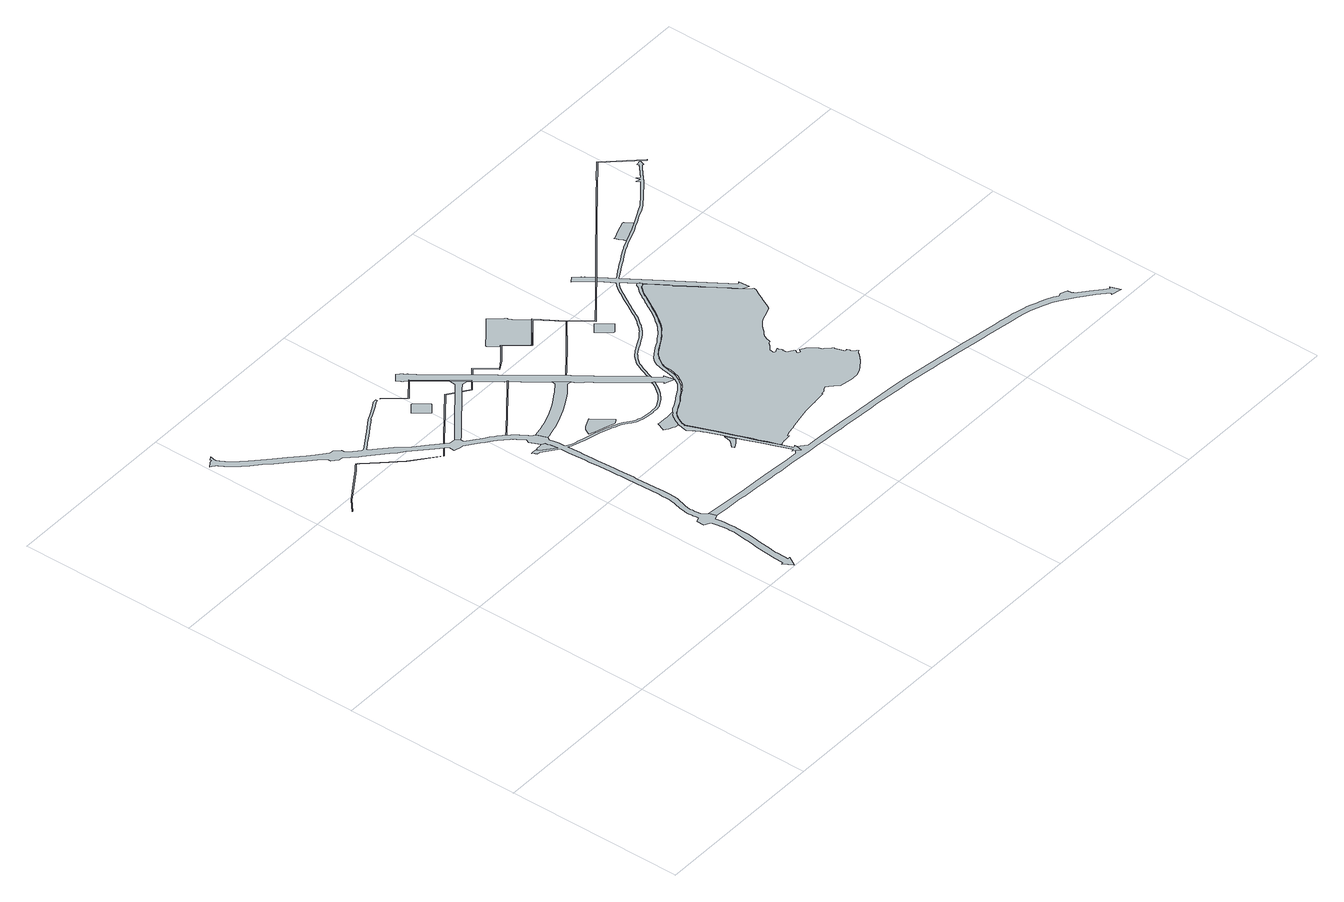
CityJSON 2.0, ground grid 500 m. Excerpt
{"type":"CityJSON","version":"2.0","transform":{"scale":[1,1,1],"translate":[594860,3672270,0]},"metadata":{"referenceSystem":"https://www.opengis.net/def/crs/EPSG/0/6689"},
"CityObjects":{
"object1":{"type":"GenericCityObject","attributes":{"name":"内町・御船山線","function":"3011","validFromType":"3","custodian":"武雄市","notificationNumber":"-","finalNotificationDate":"0001-01-01","finalNotificationNumber":"-","prefecture":"41","city":"41206","length":1340,"width":16},"geometry":[{"type":"MultiSurface","lod":"1","boundaries":[[[0,1,2,3,4,5,6,7,8,9,10,11,12,13,14,15,16,17,18,19,20,21,22,23,24,25,26,27,28,29,30,31,32,33,34,35,36,37,38,39,40,41,42,43,44,45,46,47,48,49,50,51,52,53,54,55,56,57,58,59,60,61,62,63,64,65,66,67,68,69,70,71,72,73,74,75,76,77,78,79,80,81,82,83,84,85,86,87,88,89,90,91,92,93,94,95,96,97,98,99,100,101,102,103,104,105,106,107,108,109,110,111,112,113,114,115,116,117,118,119,120,121,122,123,124,125,126,127,128,129,130,131,132,133,134,135,136,137,138,139,140,141,142,143,144,145,146,147,148,149,150,151,152,153,154,155,156,157,158,159,160,161,162,163,164,165,166,167,168,169,170,171,172,173,174,175,176,177,178,179,180,181,182,183,184,185,186,187,188,189,190,191,192,193,194,195,196,197,198,199,200,201,202,203,204,205,206,207,208,209,210,211,212,213,214,215,216,217,218,219,220,221,222,223,224,225,226,227,228,229,230,231,232,233,234,235,236,237,238,239,240,241,242,243,244,245,246,247,248,249,250,251,252,253,254,255,256,257,258,259,260,261,262,263,264,265,266,267,268,269,270,271,272,273,274,275,276,277,278,279,280,281,282,283,284,285,286,287,288,289,290,291,292,293,294,295,296,297,298,299,300,301,302,303,304,305,306,307,308,309,310,311,312,313,314,315,316,317,318,319,320,321,322,323,324,325,326,327,328,329,330,331,332,333,334,335,336,337,338,339,340,341,342,343,344,345,346,347,348,349,350,351,352,353,354,355,356,357,358,359,360,361,362,363,364,365,366,367,368,369,370,371,372,373,374,375,376,377,378,379,380,381,382,383,384]]]}]},
"object2":{"type":"GenericCityObject","attributes":{"name":"筈町緑地","function":"3022","validFromType":"3","custodian":"武雄市","notificationNumber":"-","finalNotificationDate":"0001-01-01","finalNotificationNumber":"-","nominalArea":0.09,"prefecture":"41","city":"41206"},"geometry":[{"type":"MultiSurface","lod":"1","boundaries":[[[385,73,72,71,386,70,69,68,67,387,388,389,390,391,392,393,394,395,396,397,398,399,400,401]]]}]},
"object3":{"type":"GenericCityObject","attributes":{"name":"武雄川河畔歩行者専用","function":"3011","validFromType":"3","custodian":"武雄市","notificationNumber":"-","finalNotificationDate":"0001-01-01","finalNotificationNumber":"-","prefecture":"41","city":"41206","length":1240,"width":6},"geometry":[{"type":"MultiSurface","lod":"1","boundaries":[[[89,88,87,86,85,84,83,82,81,80,79,78,77,76,75,74,73,72,71,70,69,68,67,387,389,90]]]}]},
"object4":{"type":"GenericCityObject","attributes":{"name":"7号支線","function":"3041","validFromType":"3","custodian":"武雄市","notificationNumber":"-","finalNotificationDate":"0001-01-01","finalNotificationNumber":"-","prefecture":"41","city":"41206","number":"1-8"},"geometry":[{"type":"MultiSurface","lod":"1","boundaries":[[[402,403,404,405,406,407,408,409,410]]]}]},
"object5":{"type":"GenericCityObject","attributes":{"name":"一の坪公園","function":"3021","validFromType":"3","custodian":"武雄市","notificationNumber":"-","finalNotificationDate":"0001-01-01","finalNotificationNumber":"-","nominalArea":0.17,"prefecture":"41","city":"41206","note":"街区公園"},"geometry":[{"type":"MultiSurface","lod":"1","boundaries":[[[411,412,413,414,415,416,417]]]}]},
"object6":{"type":"GenericCityObject","attributes":{"name":"高橋・武雄線","function":"3011","validFromType":"3","custodian":"武雄市","notificationNumber":"-","finalNotificationDate":"0001-01-01","finalNotificationNumber":"-","prefecture":"41","city":"41206","length":4020,"width":16},"geometry":[{"type":"MultiSurface","lod":"1","boundaries":[[[418,419,420,421,422,314,313,423,424,425,426,427,428,429,430,431,432,433]]]}]},
"object7":{"type":"GenericCityObject","attributes":{"name":"6号支線","function":"3041","validFromType":"3","custodian":"武雄市","notificationNumber":"-","finalNotificationDate":"0001-01-01","finalNotificationNumber":"-","prefecture":"41","city":"41206","number":"1-7"},"geometry":[{"type":"MultiSurface","lod":"1","boundaries":[[[434,435,436,437,438,439,440,410,409,408,441,442]]]}]},
"object8":{"type":"GenericCityObject","attributes":{"name":"10号支線","function":"3041","validFromType":"3","custodian":"武雄市","notificationNumber":"-","finalNotificationDate":"0001-01-01","finalNotificationNumber":"-","prefecture":"41","city":"41206","number":"1-11"},"geometry":[{"type":"MultiSurface","lod":"1","boundaries":[[[443,444,445,446,447,448,449,450,451,452]]]}]},
"object9":{"type":"GenericCityObject","attributes":{"name":"黒尾町公園","function":"3021","validFromType":"3","custodian":"武雄市","notificationNumber":"-","finalNotificationDate":"0001-01-01","finalNotificationNumber":"-","nominalArea":0.25,"prefecture":"41","city":"41206","note":"街区公園"},"geometry":[{"type":"MultiSurface","lod":"1","boundaries":[[[453,454,455,456,457,458,459,460,461,462,463,464,465,466,467,468,469,470,471]]]}]},
"object10":{"type":"GenericCityObject","attributes":{"name":"武雄・北方線","function":"3011","validFromType":"3","custodian":"武雄市","notificationNumber":"-","finalNotificationDate":"0001-01-01","finalNotificationNumber":"-","prefecture":"41","city":"41206","length":4820,"width":30},"geometry":[{"type":"MultiSurface","lod":"1","boundaries":[[[472,473,474,475,476,477,478,479,480,481,482,483,484,485,486,487,488,489,292,291,490,491,492,493,494,495,496,497,498,499,500,501,502]]]}]},
"object11":{"type":"GenericCityObject","attributes":{"name":"白岩運動公園","function":"3021","validFromType":"3","custodian":"武雄市","notificationNumber":"-","finalNotificationDate":"0001-01-01","finalNotificationNumber":"-","nominalArea":19.04,"prefecture":"41","city":"41206","note":"運動公園"},"geometry":[{"type":"MultiSurface","lod":"1","boundaries":[[[503,504,505,506,507,508,509,510,511,512,513,514,515,516]]]}]},
"object12":{"type":"GenericCityObject","attributes":{"name":"白岩運動公園","function":"3021","validFromType":"3","custodian":"武雄市","notificationNumber":"-","finalNotificationDate":"0001-01-01","finalNotificationNumber":"-","nominalArea":19.04,"prefecture":"41","city":"41206","note":"運動公園"},"geometry":[{"type":"MultiSurface","lod":"1","boundaries":[[[517,518,519,520,521,522,523,524,525,526,527,528,529,530,531,532,533,534,535,536,537,538,539,540,541,542,543,544,545,546]]]}]},
"object13":{"type":"GenericCityObject","attributes":{"name":"天神崎・白岩線","function":"3011","validFromType":"3","custodian":"武雄市","notificationNumber":"-","finalNotificationDate":"0001-01-01","finalNotificationNumber":"-","prefecture":"41","city":"41206","length":650,"width":24},"geometry":[{"type":"MultiSurface","lod":"1","boundaries":[[[547,548,549,550,551,552,553,554,555,556,557,558,559,560,561,433,432,562,563,564,565,566,567,568,502,501,569,570,571,572,573,574,575,576,577,578,579,247,246,580,581,582,583,584,585,586,587,588,589,590,591,592,593,594,595,596,597,598,599,600,601,602,603,604,605,606,607,608,609,610,611,612,613,614,615,616,617,618,619,620,621,622,623,624,625,626]]]}]},
"object14":{"type":"GenericCityObject","attributes":{"name":"5号支線","function":"3041","validFromType":"3","custodian":"武雄市","notificationNumber":"-","finalNotificationDate":"0001-01-01","finalNotificationNumber":"-","prefecture":"41","city":"41206","number":"1-6"},"geometry":[{"type":"MultiSurface","lod":"1","boundaries":[[[627,628,629,630]]]}]},
"object15":{"type":"GenericCityObject","attributes":{"name":"4号支線","function":"3041","validFromType":"3","custodian":"武雄市","notificationNumber":"-","finalNotificationDate":"0001-01-01","finalNotificationNumber":"-","prefecture":"41","city":"41206","number":"1-5"},"geometry":[{"type":"MultiSurface","lod":"1","boundaries":[[[631,632,434,442,628,627,633,634,635,636,637,638]]]}]},
"object16":{"type":"GenericCityObject","attributes":{"name":"富岡雨水幹線","function":"3041","validFromType":"3","custodian":"武雄市","notificationNumber":"-","finalNotificationDate":"0001-01-01","finalNotificationNumber":"-","prefecture":"41","city":"41206","number":1},"geometry":[{"type":"MultiSurface","lod":"1","boundaries":[[[639,640,641,642,643,644,645,646,647,648,649,650,651,652,653,654,655,656,657,658,659,660,661,662,663,664,665,666,667,668,452,451,669,670,671,672,673,674,675,676,677,678,679,680,681,682,683,684,685,686,687,688,689,690,691,692,693,694,695,696,697,698,699,700,701,702,703,704,705,706,707,708,635,634]]]}]},
"object17":{"type":"GenericCityObject","attributes":{"name":"天神崎公園","function":"3021","validFromType":"3","custodian":"武雄市","notificationNumber":"-","finalNotificationDate":"0001-01-01","finalNotificationNumber":"-","nominalArea":1.08,"prefecture":"41","city":"41206","note":"近隣公園"},"geometry":[{"type":"MultiSurface","lod":"1","boundaries":[[[709,710,711,712,713,714,715,716,717,718,719,720,721,722,723,724,725,726,727,728,729,730,731,732,733,734,735,736,737,738]]]}]},
"object18":{"type":"GenericCityObject","attributes":{"name":"白石線","function":"3011","validFromType":"3","custodian":"武雄市","notificationNumber":"-","finalNotificationDate":"0001-01-01","finalNotificationNumber":"-","prefecture":"41","city":"41206","length":850,"width":10},"geometry":[{"type":"MultiSurface","lod":"1","boundaries":[[[739,740,741,742,743,744,745,746,747,748,749,750,751,752,753,754,755,756,757,758,759,760,761,762,763,764,765,766,767,768,769,770,771,772,773,774,775,776,777,778,779,780,781,782,783,784,785,786,787,788,789,790,791,583,792,793,794,795,796,797,798,799,800,536,534,530,528,526,525,801,802,803,804,805,806,807,808,809,810,811,812,813,814,815,816,817,818,819,820,821,822,823,824,825,826,827,828,829,830,831,832,833,834,835,836,837,838,839,840,841,842,843,844,845,846,847,848,849,850,851,852,853,854,855,856,857,858,859,860,861,862,863,864,865,866,867,868,869,870,871,872,873,874,875,876,877,878,879,880,881,882,883,884,885,886,887,888,889,890,891,892,893,894,895,896,897,898,899,900,901,902,903,904,905,906,907,908,909,910,911,912,913,914,915,916,917,918,919,920,921,922,923,924,925,926,927,928,929,930]]]}]},
"object19":{"type":"GenericCityObject","attributes":{"name":"五反田公園","function":"3021","validFromType":"3","custodian":"武雄市","notificationNumber":"-","finalNotificationDate":"0001-01-01","finalNotificationNumber":"-","nominalArea":0.16,"prefecture":"41","city":"41206","note":"街区公園"},"geometry":[{"type":"MultiSurface","lod":"1","boundaries":[[[931,932,933,934,935,936,937,938,939]]]}]},
"object20":{"type":"GenericCityObject","attributes":{"name":"白岩運動公園","function":"3021","validFromType":"3","custodian":"武雄市","notificationNumber":"-","finalNotificationDate":"0001-01-01","finalNotificationNumber":"-","nominalArea":19.04,"prefecture":"41","city":"41206","note":"運動公園"},"geometry":[{"type":"MultiSurface","lod":"1","boundaries":[[[940,941,942,943,944,945,946,947,948,949,950,951,952,953,954,955,956,957,958,959,960,961,962,963,964,965,966,967,968,969,970,971,972,973,974,975,976,977,978,979,980,981,982,983,984,985,986,987,988,989,990,991,992,993,994,995,996,997,998,999,1000,1001,1002,1003,1004,1005,1006,1007,1008,1009,1010,1011,1012,1013,1014,1015,1016,1017,1018,1019,1020,1021,1022,1023,1024,1025,1026,1027,1028,1029,1030,1031,1032,1033,1034,1035,1036,1037,1038,1039,1040,1041,1042,1043,1044,1045,1046,1047,1048,1049,1050,1051,1052,1053,1054,1055,1056,1057,1058,1059,1060,1061,1062,1063,1064,1065,1066,1067,1068,1069,1070,1071,1072,1073,1074,1075,1076,1077,1078,1079,1080,1081,1082,1083,1084,1085,1086,1087,1088,1089,1090,1091,1092,1093,1094,1095,1096,1097,1098,1099,1100,1101,1102,1103,1104,1105,1106,1107,1108,1109,1110,1111,1112,1113,1114,1115,1116,1117,1118,1119,1120,1121,1122,1123,1124,1125,1126,1127,1128,1129,1130,1131,1132,1133,1134,1135,1136,1137,1138,1139,1140,1141,1142,1143,1144,1145,1146,1147,1148,1149,1150,1151,1152,1153,1154,1155,1156,1157,1158,1159,1160,1161,1162,1163,1164,1165,1166,1167,1168,1169,1170,1171,1172,1173,1174,1175,1176,1177,1178,1179,1180,1181,1182,1183,1184,1185,1186,1187,1188,1189,1190,1191,1192,1193]]]}]},
"object21":{"type":"GenericCityObject","attributes":{"name":"迎田・永島線","function":"3011","validFromType":"3","custodian":"武雄市","notificationNumber":"-","finalNotificationDate":"0001-01-01","finalNotificationNumber":"-","prefecture":"41","city":"41206","length":2040,"width":20},"geometry":[{"type":"MultiSurface","lod":"1","boundaries":[[[1194,1195,1196,1197,1198,1199,178,177,1200,1201,1202,1203,1204,1205,1206,1207,1208,1209,1210,1211,1212,1213,1214,1215,1216,1217,1218,1219,1220,1221,1222,1223,1224,1225,1226,1227,1228,1229,1230,1231,1232,1233,1234,1235,1236,1237,1238,1239,1240,1241,1242,1243,1244,1245,1246,1247,1248,1249,1250,1251,1252,1253,1254,1255,1256,1257,1258,1259,1260,1261,1262,1263,1264,1265,1266,1267,1268,1269,1270,1271,1272,1273,1274,1275,1276,1277,1278,1279,1280,1281,1282,1283,1284,1285,1286,1287,1288,1289,1290,1291,1292,1293,1294,1295,1296,1297,1298,1299,823,822,821,1300,1301]]]}]},
"object22":{"type":"GenericCityObject","attributes":{"name":"武内・永島線","function":"3011","validFromType":"3","custodian":"武雄市","notificationNumber":"-","finalNotificationDate":"0001-01-01","finalNotificationNumber":"-","prefecture":"41","city":"41206","length":2180,"width":18},"geometry":[{"type":"MultiSurface","lod":"1","boundaries":[[[1302,1303,1304,1305,1306,1307,1308,1309,1310,1311,1312,1313,1314,1315,1316,1317,1318,1319,1320,1321,1322,1323,1324,1325,1326,1327,1328,1329,1330,1331,1332,1333,1334,1335,1336,1337,1338,1339,1340,1341,1342,1343,1344,1345,1346,1347,1348,1349,1350,1351,1352,1353,1354,1355,1356,1357,1358,1359,1360,1361,1362,1363,1364,1365,1366,1367,1368,1369,1370,1371,1372,1373,1374,1375,1376,1377,1378,1379,1380,1381,1382,1383,1384,1385,1386,1387,1388,1389,1390,1391,1392,1393,1394,1395,1396,1397,1398,1399,1400,1401,1402,1403,1404,1405,1406,1407,1408,1409,1410,1411,1412,589,588,1413,1414,1415,1416,1417,1418,1419,1420,1421,1422,1423,1424,1425,1426,1427,1428,1429,1430,1431,1432,1433,1434,1435,1436,1437,1438,1439,1440,1441,1442,1443,1444,1445,1446,1447,1448,1449,1450,1451,1452,1453,1454,1455,1456,1457,1458,1459,1460,1461,1462,1463,1464,1465,1466,1467,930,929,927,926,1468,1469,1470,1471,1472,1473,1474,1475,1476,1477,1478,1479,1480,1481,1482,1483,1484,1485,1486,1487,1488,1489,1490,1491,1492,1493,1494,1495,1496,1497,1498,1499,1500,1501,1502,1503,1504,1505,1506,1507,1508,1509,1510,1511,1512,1513,1514,1515,1516,1517,1518,1519,1520,1521,1522]]]}]},
"object23":{"type":"GenericCityObject","attributes":{"name":"杉橋公園","function":"3021","validFromType":"3","custodian":"武雄市","notificationNumber":"-","finalNotificationDate":"0001-01-01","finalNotificationNumber":"-","nominalArea":0.2,"prefecture":"41","city":"41206","note":"街区公園"},"geometry":[{"type":"MultiSurface","lod":"1","boundaries":[[[1523,1524,1326,1325,1324,1322,1321,1525,1526,1527,1528,1529,1530,1531]]]}]}
},
"vertices":[
[31,1355,0],[34,1351,0],[28,1350,0],[27,1350,0],[26,1350,0],[24,1349,0],[22,1348,0],[21,1347,0],[9,1339,0],[19,1334,0],[20,1333,0],[21,1332,0],[22,1331,0],[23,1330,0],[25,1326,0],[33,1313,0],[43,1299,0],[51,1289,0],[58,1281,0],[73,1266,0],[95,1245,0],[115,1225,0],[142,1200,0],[174,1169,0],[191,1152,0],[209,1134,0],[209,1124,0],[224,1110,0],[235,1109,0],[247,1097,0],[249,1095,0],[253,1091,0],[258,1087,0],[263,1081,0],[269,1076,0],[277,1069,0],[293,1053,0],[319,1029,0],[333,1016,0],[345,1008,0],[349,1004,0],[360,994,0],[391,964,0],[401,955,0],[426,931,0],[426,915,0],[444,909,0],[451,908,0],[486,883,0],[496,875,0],[517,859,0],[520,857,0],[523,854,0],[525,852,0],[528,849,0],[531,846,0],[536,842,0],[539,838,0],[542,835,0],[545,832,0],[547,829,0],[550,826,0],[552,822,0],[555,818,0],[560,810,0],[565,801,0],[561,792,0],[574,764,0],[583,758,0],[584,752,0],[586,747,0],[587,737,0],[588,731,0],[589,726,0],[589,724,0],[581,729,0],[552,753,0],[551,753,0],[552,754,0],[551,756,0],[551,757,0],[551,758,0],[550,759,0],[549,759,0],[548,760,0],[547,761,0],[546,761,0],[545,761,0],[544,761,0],[543,761,0],[542,761,0],[533,761,0],[536,758,0],[538,756,0],[538,755,0],[538,754,0],[538,753,0],[539,752,0],[539,751,0],[540,750,0],[541,749,0],[541,748,0],[542,748,0],[544,748,0],[545,748,0],[546,748,0],[547,748,0],[548,748,0],[577,725,0],[589,716,0],[590,692,0],[592,672,0],[593,644,0],[594,630,0],[595,611,0],[597,584,0],[598,565,0],[598,547,0],[599,539,0],[600,518,0],[601,493,0],[602,447,0],[603,425,0],[603,412,0],[603,401,0],[603,395,0],[601,385,0],[600,377,0],[599,372,0],[598,368,0],[594,353,0],[592,345,0],[591,335,0],[590,328,0],[590,325,0],[590,321,0],[590,317,0],[591,313,0],[591,308,0],[592,299,0],[593,293,0],[580,287,0],[579,267,0],[597,257,0],[598,250,0],[602,226,0],[603,212,0],[604,204,0],[604,197,0],[604,193,0],[604,186,0],[603,181,0],[600,160,0],[598,140,0],[596,127,0],[594,113,0],[587,53,0],[587,36,0],[587,28,0],[582,28,0],[597,2,0],[612,28,0],[606,28,0],[607,59,0],[607,70,0],[609,89,0],[612,111,0],[615,131,0],[618,149,0],[619,160,0],[620,178,0],[620,190,0],[620,206,0],[619,221,0],[618,236,0],[617,248,0],[615,260,0],[628,265,0],[621,284,0],[608,297,0],[607,308,0],[606,316,0],[606,324,0],[606,329,0],[606,334,0],[607,339,0],[608,346,0],[611,355,0],[616,373,0],[618,379,0],[619,391,0],[620,405,0],[619,423,0],[618,447,0],[617,470,0],[616,502,0],[616,512,0],[615,532,0],[614,556,0],[613,568,0],[612,598,0],[610,618,0],[610,636,0],[608,663,0],[608,671,0],[607,691,0],[606,708,0],[615,702,0],[618,701,0],[628,698,0],[637,695,0],[651,691,0],[669,687,0],[690,681,0],[695,680,0],[716,673,0],[723,670,0],[728,669,0],[737,664,0],[750,659,0],[759,653,0],[772,644,0],[773,643,0],[783,637,0],[787,635,0],[792,633,0],[802,630,0],[810,628,0],[818,627,0],[824,627,0],[834,626,0],[842,627,0],[850,627,0],[863,629,0],[873,635,0],[878,638,0],[884,641,0],[890,645,0],[895,649,0],[898,653,0],[903,658,0],[910,666,0],[916,674,0],[922,683,0],[928,693,0],[929,695,0],[929,696,0],[923,698,0],[922,695,0],[917,686,0],[911,677,0],[905,670,0],[899,662,0],[894,657,0],[891,654,0],[886,650,0],[881,646,0],[875,643,0],[870,640,0],[861,635,0],[850,633,0],[842,633,0],[834,632,0],[824,633,0],[818,633,0],[811,634,0],[803,636,0],[794,639,0],[790,640,0],[786,642,0],[777,648,0],[775,649,0],[762,658,0],[753,664,0],[740,670,0],[730,674,0],[725,676,0],[718,679,0],[697,685,0],[692,687,0],[671,692,0],[653,697,0],[639,701,0],[630,703,0],[620,706,0],[618,707,0],[605,715,0],[605,722,0],[604,734,0],[602,746,0],[599,759,0],[605,768,0],[593,796,0],[584,801,0],[582,804,0],[580,809,0],[577,813,0],[575,817,0],[570,824,0],[568,827,0],[561,837,0],[556,843,0],[551,848,0],[544,856,0],[542,858,0],[537,863,0],[532,867,0],[528,870,0],[518,878,0],[510,884,0],[499,892,0],[491,899,0],[466,918,0],[466,926,0],[456,938,0],[441,939,0],[414,964,0],[404,974,0],[373,1003,0],[356,1019,0],[347,1032,0],[344,1035,0],[314,1063,0],[296,1080,0],[297,1084,0],[299,1085,0],[314,1095,0],[315,1096,0],[320,1099,0],[322,1100,0],[332,1106,0],[349,1117,0],[366,1128,0],[383,1139,0],[386,1141,0],[390,1143,0],[393,1146,0],[400,1149,0],[431,1164,0],[436,1167,0],[448,1175,0],[456,1176,0],[456,1177,0],[456,1178,0],[455,1179,0],[456,1180,0],[456,1181,0],[448,1181,0],[445,1180,0],[436,1174,0],[428,1169,0],[405,1158,0],[391,1151,0],[387,1149,0],[362,1133,0],[349,1124,0],[332,1113,0],[319,1105,0],[292,1088,0],[288,1088,0],[287,1089,0],[280,1096,0],[271,1104,0],[256,1118,0],[257,1128,0],[243,1143,0],[242,1143,0],[231,1143,0],[204,1167,0],[188,1182,0],[154,1213,0],[127,1238,0],[107,1258,0],[85,1279,0],[71,1294,0],[64,1301,0],[57,1310,0],[48,1323,0],[41,1335,0],[38,1340,0],[38,1341,0],[38,1343,0],[37,1344,0],[37,1345,0],[41,1361,0],
[589,722,0],[586,742,0],[565,762,0],[557,762,0],[552,761,0],[541,761,0],[546,756,0],[550,752,0],[556,748,0],[560,744,0],[565,740,0],[570,736,0],[574,733,0],[578,730,0],[580,728,0],[585,725,0],[587,723,0],
[558,816,0],[567,801,0],[580,767,0],[582,768,0],[569,802,0],[560,817,0],[540,844,0],[539,843,0],[538,843,0],
[502,1044,0],[527,1064,0],[528,1067,0],[516,1083,0],[500,1104,0],[497,1104,0],[472,1084,0],
[622,1067,0],[581,1035,0],[541,1004,0],[531,997,0],[483,959,0],[476,933,0],[506,957,0],[541,984,0],[551,992,0],[554,993,0],[591,1022,0],[599,1029,0],[614,1041,0],[632,1054,0],[649,1052,0],[624,1084,0],
[710,977,0],[610,899,0],[539,845,0],[496,879,0],[452,913,0],[451,911,0],[495,878,0],[611,898,0],[711,975,0],
[626,1087,0],[565,1166,0],[512,1125,0],[468,1177,0],[467,1176,0],[511,1122,0],[564,1163,0],[624,1086,0],[657,1044,0],[659,1045,0],
[739,708,0],[720,733,0],[707,727,0],[697,723,0],[693,721,0],[691,720,0],[689,718,0],[687,716,0],[685,714,0],[682,709,0],[676,698,0],[677,697,0],[698,690,0],[719,683,0],[737,677,0],[746,673,0],[749,674,0],[755,678,0],[759,681,0],
[773,879,0],[749,861,0],[736,853,0],[723,845,0],[715,840,0],[707,835,0],[692,828,0],[687,826,0],[677,821,0],[667,817,0],[655,813,0],[643,808,0],[632,805,0],[623,803,0],[616,801,0],[611,800,0],[606,799,0],[603,798,0],[611,769,0],[626,773,0],[653,780,0],[671,787,0],[692,795,0],[705,801,0],[727,812,0],[747,824,0],[763,834,0],[778,845,0],[791,855,0],[802,854,0],[775,889,0],
[855,390,0],[868,397,0],[880,407,0],[883,407,0],[882,411,0],[875,429,0],[873,435,0],[872,434,0],[870,423,0],[868,416,0],[863,409,0],[859,403,0],[852,397,0],[853,396,0],
[801,568,0],[799,566,0],[811,559,0],[815,557,0],[822,554,0],[827,551,0],[830,550,0],[837,549,0],[842,558,0],[848,570,0],[850,573,0],[851,576,0],[853,578,0],[854,580,0],[856,582,0],[857,583,0],[859,585,0],[861,586,0],[862,587,0],[865,589,0],[864,590,0],[860,589,0],[852,589,0],[844,588,0],[832,589,0],[822,589,0],[811,589,0],[810,590,0],[808,585,0],[802,572,0],
[562,1203,0],[553,1196,0],[543,1188,0],[547,1183,0],[548,1181,0],[549,1179,0],[550,1177,0],[551,1175,0],[553,1173,0],[554,1172,0],[556,1171,0],[559,1167,0],[569,1155,0],[595,1121,0],[603,1111,0],[659,1038,0],[672,1022,0],[677,1015,0],[704,980,0],[711,972,0],[729,948,0],[747,925,0],[807,847,0],[818,833,0],[822,828,0],[833,815,0],[836,810,0],[850,792,0],[868,768,0],[878,756,0],[896,732,0],[912,712,0],[922,698,0],[938,684,0],[943,677,0],[938,673,0],[966,663,0],[961,692,0],[956,688,0],[951,694,0],[938,712,0],[939,715,0],[935,721,0],[933,723,0],[923,737,0],[900,766,0],[877,795,0],[855,824,0],[851,829,0],[821,869,0],[794,904,0],[777,925,0],[771,934,0],[764,942,0],[753,956,0],[731,984,0],[713,1009,0],[697,1029,0],[689,1039,0],[679,1053,0],[668,1067,0],[642,1099,0],[622,1125,0],[614,1136,0],[593,1164,0],[586,1173,0],[584,1175,0],[583,1176,0],[582,1177,0],[581,1179,0],[581,1181,0],[581,1183,0],[575,1188,0],[575,1190,0],[574,1192,0],[572,1194,0],[571,1195,0],[570,1196,0],[569,1195,0],[566,1198,0],
[799,865,0],[798,863,0],[880,757,0],[882,759,0],
[663,1041,0],[662,1039,0],[893,937,0],[976,1003,0],[975,1005,0],[892,939,0],[798,866,0],[713,976,0],
[977,1003,0],[1020,948,0],[1083,997,0],[1158,1056,0],[1239,1120,0],[1316,1180,0],[1402,1247,0],[1492,1317,0],[1573,1228,0],[1575,1230,0],[1492,1320,0],[1438,1278,0],[1436,1276,0],[1400,1248,0],[1315,1181,0],[1237,1121,0],[1156,1057,0],[1148,1051,0],[1147,1050,0],[1082,998,0],[1021,951,0],[978,1004,0],[930,1075,0],[928,1073,0],[853,1013,0],[806,1073,0],[759,1036,0],[735,1020,0],[695,1071,0],[693,1073,0],[632,1024,0],[576,1063,0],[518,1019,0],[441,960,0],[394,922,0],[329,974,0],[323,980,0],[279,1027,0],[244,1063,0],[241,1067,0],[239,1068,0],[237,1070,0],[230,1065,0],[217,1055,0],[151,1012,0],[151,1011,0],[149,1010,0],[125,994,0],[91,965,0],[93,964,0],[126,993,0],[152,1010,0],[219,1054,0],[231,1063,0],[237,1068,0],[243,1062,0],[277,1025,0],[321,978,0],[328,972,0],[394,920,0],[442,958,0],[520,1018,0],[576,1060,0],[632,1022,0],[693,1070,0],[734,1018,0],[761,1034,0],[806,1070,0],[853,1011,0],[929,1072,0],
[863,1162,0],[810,1121,0],[791,1107,0],[782,1100,0],[782,1097,0],[802,1072,0],[805,1075,0],[807,1074,0],[812,1068,0],[816,1063,0],[828,1047,0],[841,1031,0],[846,1024,0],[851,1018,0],[852,1017,0],[854,1017,0],[866,1026,0],[890,1045,0],[927,1074,0],[925,1076,0],[915,1089,0],[908,1098,0],[902,1105,0],[899,1109,0],[898,1112,0],[897,1116,0],[895,1121,0],[894,1123,0],[891,1128,0],[887,1131,0],
[1193,957,0],[1192,957,0],[1190,957,0],[1189,957,0],[1188,956,0],[1188,955,0],[1187,954,0],[1186,953,0],[1186,952,0],[1186,951,0],[1185,950,0],[1184,948,0],[1181,944,0],[1175,937,0],[1171,933,0],[1168,929,0],[1166,925,0],[1161,918,0],[1160,916,0],[1158,912,0],[1157,910,0],[1151,900,0],[1150,899,0],[1148,894,0],[1142,885,0],[1140,881,0],[1138,877,0],[1132,866,0],[1130,864,0],[1127,858,0],[1119,847,0],[1116,843,0],[1112,838,0],[1101,824,0],[1094,816,0],[1088,811,0],[1081,805,0],[1075,800,0],[1069,796,0],[1058,789,0],[1049,783,0],[1041,779,0],[1030,773,0],[1011,762,0],[1007,759,0],[1000,754,0],[993,748,0],[987,739,0],[984,732,0],[980,720,0],[978,707,0],[975,692,0],[970,672,0],[962,654,0],[956,646,0],[949,640,0],[940,633,0],[913,618,0],[908,614,0],[901,610,0],[889,603,0],[877,598,0],[839,552,0],[833,522,0],[837,516,0],[842,508,0],[844,506,0],[845,504,0],[849,497,0],[854,486,0],[859,477,0],[863,465,0],[873,439,0],[877,430,0],[884,412,0],[892,390,0],[900,369,0],[910,344,0],[921,315,0],[931,291,0],[938,274,0],[931,272,0],[937,267,0],[948,258,0],[951,274,0],[951,280,0],[945,277,0],[936,301,0],[929,317,0],[922,336,0],[911,363,0],[898,399,0],[890,418,0],[882,440,0],[874,462,0],[867,481,0],[845,537,0],[846,540,0],[847,547,0],[856,565,0],[861,572,0],[862,574,0],[863,575,0],[864,576,0],[866,578,0],[869,581,0],[873,583,0],[877,585,0],[880,587,0],[888,591,0],[907,601,0],[913,605,0],[922,612,0],[936,620,0],[953,634,0],[958,638,0],[962,643,0],[963,645,0],[966,649,0],[969,653,0],[971,655,0],[972,658,0],[974,662,0],[978,671,0],[979,673,0],[981,678,0],[982,684,0],[983,687,0],[984,692,0],[984,697,0],[987,709,0],[987,712,0],[990,718,0],[992,722,0],[994,727,0],[1000,735,0],[1003,740,0],[1006,744,0],[1008,746,0],[1012,750,0],[1016,754,0],[1020,756,0],[1021,757,0],[1029,763,0],[1035,766,0],[1053,777,0],[1059,780,0],[1066,785,0],[1075,791,0],[1081,796,0],[1086,799,0],[1091,803,0],[1095,806,0],[1102,813,0],[1105,817,0],[1106,819,0],[1112,827,0],[1118,834,0],[1122,839,0],[1126,845,0],[1132,854,0],[1134,856,0],[1138,863,0],[1146,877,0],[1150,883,0],[1154,890,0],[1159,899,0],[1164,907,0],[1167,912,0],[1169,917,0],[1175,925,0],[1180,932,0],[1184,936,0],[1186,940,0],[1189,943,0],[1190,944,0],[1191,944,0],[1193,944,0],[1194,944,0],[1195,944,0],[1196,945,0],[1197,945,0],[1198,946,0],[1198,947,0],[1199,948,0],[1199,949,0],[1200,949,0],[1201,949,0],[1198,954,0],[1198,955,0],[1197,955,0],[1194,959,0],
[1040,906,0],[1026,923,0],[1009,945,0],[985,926,0],[985,924,0],[997,908,0],[1013,888,0],[1016,887,0],[1039,905,0],
[1236,893,0],[1228,906,0],[1223,913,0],[1216,923,0],[1209,933,0],[1200,947,0],[1197,947,0],[1194,945,0],[1190,941,0],[1188,938,0],[1185,935,0],[1181,930,0],[1176,924,0],[1171,916,0],[1169,911,0],[1166,906,0],[1161,898,0],[1156,889,0],[1152,882,0],[1148,876,0],[1140,862,0],[1135,854,0],[1134,853,0],[1128,844,0],[1127,843,0],[1124,838,0],[1120,833,0],[1117,829,0],[1115,826,0],[1114,825,0],[1108,817,0],[1103,812,0],[1096,804,0],[1092,801,0],[1087,798,0],[1082,794,0],[1076,789,0],[1067,783,0],[1060,779,0],[1054,775,0],[1036,765,0],[1030,761,0],[1022,756,0],[1021,755,0],[1017,752,0],[1013,749,0],[1010,745,0],[1007,742,0],[1004,739,0],[1001,734,0],[996,726,0],[993,722,0],[992,717,0],[990,712,0],[989,709,0],[989,707,0],[989,694,0],[988,689,0],[987,683,0],[986,678,0],[984,672,0],[983,669,0],[981,664,0],[980,661,0],[977,657,0],[975,653,0],[974,651,0],[971,646,0],[968,642,0],[966,640,0],[964,638,0],[963,636,0],[961,635,0],[960,633,0],[958,632,0],[956,630,0],[954,628,0],[951,627,0],[948,625,0],[945,622,0],[942,620,0],[937,618,0],[923,610,0],[914,603,0],[911,601,0],[908,599,0],[889,589,0],[880,585,0],[878,584,0],[876,583,0],[874,581,0],[872,580,0],[871,579,0],[868,577,0],[867,576,0],[866,575,0],[864,573,0],[861,569,0],[860,567,0],[858,564,0],[852,553,0],[849,547,0],[848,537,0],[859,506,0],[868,482,0],[876,463,0],[884,441,0],[892,419,0],[899,400,0],[909,376,0],[913,363,0],[922,341,0],[924,336,0],[931,317,0],[935,307,0],[937,309,0],[952,312,0],[954,312,0],[971,314,0],[970,318,0],[983,323,0],[984,323,0],[990,324,0],[992,325,0],[996,326,0],[1000,326,0],[1005,327,0],[1007,328,0],[1012,329,0],[1017,330,0],[1022,331,0],[1028,332,0],[1029,333,0],[1060,339,0],[1062,339,0],[1070,341,0],[1104,344,0],[1108,343,0],[1108,344,0],[1114,345,0],[1116,345,0],[1121,346,0],[1135,347,0],[1145,348,0],[1145,351,0],[1154,352,0],[1155,353,0],[1158,355,0],[1160,356,0],[1161,357,0],[1169,360,0],[1184,347,0],[1186,346,0],[1195,338,0],[1196,336,0],[1197,334,0],[1208,332,0],[1220,330,0],[1236,327,0],[1255,329,0],[1257,330,0],[1269,334,0],[1280,340,0],[1298,354,0],[1310,364,0],[1316,370,0],[1322,378,0],[1329,382,0],[1325,386,0],[1317,394,0],[1316,398,0],[1316,400,0],[1314,403,0],[1313,407,0],[1307,405,0],[1303,416,0],[1298,432,0],[1298,434,0],[1297,436,0],[1295,438,0],[1291,442,0],[1288,444,0],[1288,445,0],[1282,451,0],[1277,455,0],[1277,459,0],[1275,463,0],[1270,470,0],[1268,474,0],[1265,477,0],[1258,486,0],[1257,487,0],[1250,491,0],[1248,493,0],[1245,494,0],[1243,496,0],[1236,488,0],[1228,493,0],[1232,500,0],[1233,502,0],[1230,505,0],[1215,515,0],[1215,526,0],[1217,526,0],[1216,530,0],[1212,535,0],[1212,541,0],[1209,540,0],[1205,539,0],[1201,536,0],[1195,539,0],[1197,552,0],[1208,561,0],[1216,570,0],[1219,570,0],[1221,572,0],[1225,587,0],[1227,589,0],[1230,595,0],[1237,603,0],[1241,606,0],[1245,611,0],[1256,623,0],[1269,632,0],[1279,637,0],[1289,641,0],[1298,644,0],[1308,648,0],[1313,649,0],[1318,651,0],[1322,658,0],[1329,673,0],[1333,682,0],[1338,691,0],[1347,708,0],[1350,712,0],[1353,720,0],[1354,725,0],[1352,727,0],[1349,730,0],[1346,733,0],[1344,736,0],[1340,741,0],[1337,745,0],[1333,750,0],[1321,768,0],[1315,777,0],[1308,787,0],[1301,798,0],[1294,808,0],[1291,812,0],[1259,857,0],[1240,886,0],[1240,887,0],
[874,264,0],[817,268,0],[786,270,0],[767,272,0],[734,274,0],[731,274,0],[666,262,0],[710,259,0],[728,257,0],[768,254,0],[784,253,0],[824,250,0],[836,250,0],[856,247,0],[872,246,0],[888,246,0],[902,245,0],[922,243,0],[932,242,0],[960,240,0],[983,239,0],[1013,236,0],[1036,235,0],[1064,233,0],[1070,232,0],[1089,231,0],[1100,230,0],[1126,228,0],[1144,227,0],[1175,224,0],[1194,223,0],[1220,220,0],[1239,219,0],[1263,216,0],[1282,214,0],[1306,212,0],[1336,208,0],[1366,203,0],[1394,199,0],[1406,198,0],[1445,192,0],[1469,188,0],[1488,185,0],[1527,179,0],[1560,174,0],[1570,173,0],[1609,166,0],[1640,161,0],[1670,157,0],[1687,154,0],[1702,150,0],[1722,143,0],[1739,137,0],[1747,133,0],[1760,127,0],[1785,113,0],[1791,109,0],[1802,101,0],[1812,94,0],[1825,83,0],[1849,64,0],[1878,38,0],[1873,33,0],[1903,27,0],[1893,55,0],[1889,50,0],[1877,61,0],[1851,84,0],[1837,96,0],[1822,109,0],[1821,111,0],[1819,113,0],[1819,115,0],[1817,125,0],[1800,132,0],[1791,130,0],[1779,137,0],[1763,145,0],[1745,152,0],[1737,155,0],[1722,161,0],[1711,165,0],[1700,168,0],[1689,171,0],[1679,173,0],[1669,175,0],[1651,178,0],[1630,182,0],[1608,185,0],[1569,191,0],[1556,193,0],[1532,197,0],[1510,200,0],[1320,227,0],[1288,231,0],[1255,234,0],[1209,238,0],[1158,242,0],[1146,243,0],[1114,246,0],[1085,248,0],[1067,249,0],[1047,251,0],[1016,253,0],[989,255,0],[974,256,0],[929,260,0],[900,262,0],
[1545,1237,0],[1548,1233,0],[1539,1224,0],[1525,1212,0],[1510,1199,0],[1504,1207,0],[1506,1195,0],[1494,1199,0],[1501,1191,0],[1485,1178,0],[1477,1172,0],[1467,1165,0],[1454,1154,0],[1432,1138,0],[1430,1136,0],[1424,1133,0],[1415,1129,0],[1392,1117,0],[1376,1110,0],[1367,1105,0],[1347,1096,0],[1343,1094,0],[1340,1093,0],[1327,1088,0],[1304,1079,0],[1294,1074,0],[1288,1072,0],[1281,1069,0],[1277,1066,0],[1268,1062,0],[1251,1053,0],[1238,1045,0],[1228,1040,0],[1216,1033,0],[1211,1030,0],[1206,1027,0],[1202,1025,0],[1198,1023,0],[1191,1018,0],[1177,1009,0],[1166,1027,0],[1151,1049,0],[1143,1060,0],[1134,1073,0],[1130,1077,0],[1128,1080,0],[1119,1090,0],[1113,1097,0],[1099,1088,0],[1110,1076,0],[1117,1068,0],[1122,1062,0],[1128,1055,0],[1131,1050,0],[1139,1039,0],[1157,1012,0],[1163,1002,0],[1165,1000,0],[1158,993,0],[1154,989,0],[1151,985,0],[1147,980,0],[1145,977,0],[1140,969,0],[1139,967,0],[1135,960,0],[1129,950,0],[1123,940,0],[1117,929,0],[1113,923,0],[1106,911,0],[1100,901,0],[1095,892,0],[1090,883,0],[1086,878,0],[1080,869,0],[1076,865,0],[1074,862,0],[1072,860,0],[1069,856,0],[1067,853,0],[1064,850,0],[1060,846,0],[1056,842,0],[1050,838,0],[1046,835,0],[1042,832,0],[1039,830,0],[1035,827,0],[1031,825,0],[1026,822,0],[1010,814,0],[1003,810,0],[997,807,0],[991,804,0],[985,800,0],[981,798,0],[978,795,0],[974,792,0],[970,787,0],[965,782,0],[960,776,0],[957,773,0],[955,769,0],[952,762,0],[950,760,0],[948,755,0],[946,751,0],[943,741,0],[936,726,0],[936,724,0],[942,722,0],[942,724,0],[948,738,0],[952,748,0],[954,753,0],[956,757,0],[957,759,0],[960,766,0],[962,769,0],[965,773,0],[969,778,0],[974,783,0],[978,787,0],[982,790,0],[985,793,0],[989,795,0],[994,799,0],[999,802,0],[1006,805,0],[1013,808,0],[1029,817,0],[1034,820,0],[1038,822,0],[1043,825,0],[1046,827,0],[1050,830,0],[1054,833,0],[1060,838,0],[1064,842,0],[1068,846,0],[1071,849,0],[1074,852,0],[1077,856,0],[1079,859,0],[1081,861,0],[1085,866,0],[1091,875,0],[1095,879,0],[1100,889,0],[1105,898,0],[1111,908,0],[1118,920,0],[1122,926,0],[1128,937,0],[1134,947,0],[1140,957,0],[1144,964,0],[1145,966,0],[1150,974,0],[1152,977,0],[1155,982,0],[1158,985,0],[1162,989,0],[1169,995,0],[1181,978,0],[1208,939,0],[1218,924,0],[1225,914,0],[1229,907,0],[1238,894,0],[1242,887,0],[1261,860,0],[1271,845,0],[1280,831,0],[1287,821,0],[1293,813,0],[1302,799,0],[1310,789,0],[1317,778,0],[1323,769,0],[1332,756,0],[1326,752,0],[1353,739,0],[1350,769,0],[1344,765,0],[1257,893,0],[1181,1005,0],[1194,1013,0],[1201,1017,0],[1209,1022,0],[1219,1028,0],[1231,1034,0],[1241,1040,0],[1254,1048,0],[1271,1057,0],[1279,1061,0],[1284,1063,0],[1290,1066,0],[1296,1069,0],[1307,1073,0],[1329,1082,0],[1345,1088,0],[1360,1096,0],[1371,1100,0],[1380,1105,0],[1394,1112,0],[1409,1119,0],[1418,1123,0],[1433,1131,0],[1436,1133,0],[1458,1150,0],[1471,1160,0],[1489,1173,0],[1505,1186,0],[1514,1194,0],[1529,1208,0],[1543,1220,0],[1553,1228,0],[1555,1225,0],[1560,1240,0],
[1296,1097,0],[1301,1086,0],[1367,1108,0],[1353,1127,0],[1350,1128,0],[1320,1118,0],[1308,1113,0],[1293,1107,0],[1292,1107,0]
]}
